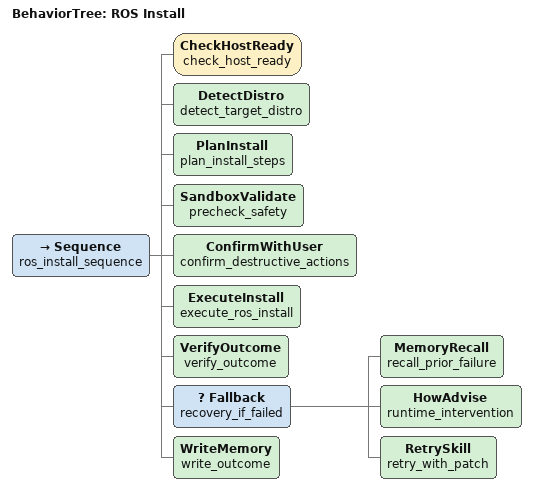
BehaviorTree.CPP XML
<root BTCPP_format="4">
  <BehaviorTree ID="ROS Install">
    <Sequence name="ros_install_sequence">
      <CheckHostReady name="check_host_ready"/>
      <DetectDistro name="detect_target_distro"/>
      <PlanInstall name="plan_install_steps"/>
      <SandboxValidate name="precheck_safety"/>
      <ConfirmWithUser name="confirm_destructive_actions"/>
      <ExecuteInstall name="execute_ros_install"/>
      <VerifyOutcome name="verify_outcome"/>
      <Fallback name="recovery_if_failed">
        <MemoryRecall name="recall_prior_failure"/>
        <HowAdvise name="runtime_intervention"/>
        <RetrySkill name="retry_with_patch"/>
      </Fallback>
      <WriteMemory name="write_outcome"/>
    </Sequence>
  </BehaviorTree>
</root>
